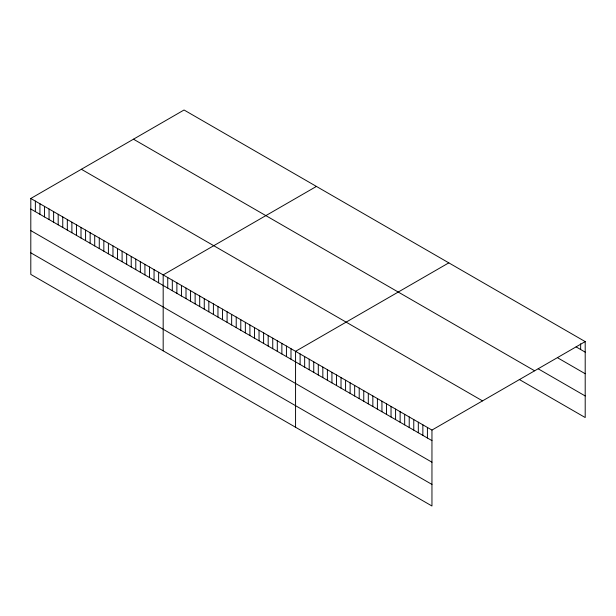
<?xml version="1.0" encoding="UTF-8"?>
<svg xmlns="http://www.w3.org/2000/svg" width="616" height="616" viewBox="0 0 616 616"><rect width="100%" height="100%" fill="white"/><g stroke="black" fill="none" stroke-linecap="round" stroke-linejoin="round"><path stroke-width="0.92" d="M30.8 198.468L431.955 430.076L431.955 506.005L30.8 274.397L30.8 198.468L184.045 109.995L585.2 341.603L585.2 417.533L519.28 379.471M316.424 186.425L163.178 274.898L163.178 350.827M448.81 262.855L295.565 351.328L295.565 427.258M431.955 430.076L585.2 341.603M576.106 346.9L585.2 352.144M557.919 357.973L585.2 373.727M538.222 368.83L585.2 395.957M133.472 139.193L534.626 370.793M81.374 169.277L482.528 400.877M30.8 209.017L431.955 440.625M30.8 230.592L431.955 462.2M30.8 252.822L431.955 484.43M580.657 343.767L580.657 349.526M427.412 427.45L427.412 437.999M422.861 424.824L422.861 435.373M418.318 422.199L418.318 432.748M413.767 419.573L413.767 430.122M409.224 416.947L409.224 427.496M404.673 414.329L404.673 424.871M400.13 411.704L400.13 422.245M395.58 409.078L395.58 419.627M391.037 406.452L391.037 417.001M386.494 403.827L386.494 414.375M381.943 401.201L381.943 411.75M377.4 398.575L377.4 409.124M372.849 395.949L372.849 406.498M368.306 393.324L368.306 403.873M363.756 390.698L363.756 401.247M359.213 388.08L359.213 398.621M354.662 385.454L354.662 396.003M350.119 382.829L350.119 393.378M345.576 380.203L345.576 390.752M341.025 377.577L341.025 388.126M336.482 374.952L336.482 385.5M331.932 372.326L331.932 382.875M327.389 369.7L327.389 380.249M322.838 367.074L322.838 377.623M318.295 364.456L318.295 374.998M313.744 361.831L313.744 372.38M309.201 359.205L309.201 369.754M304.658 356.579L304.658 367.128M300.108 353.954L300.108 364.503M290.998 348.695L290.998 359.244M286.432 346.061L286.432 356.602M281.866 343.42L281.866 353.969M277.3 340.787L277.3 351.336M272.742 338.153L272.742 348.702M268.176 335.52L268.176 346.061M263.61 332.879L263.61 343.428M259.043 330.245L259.043 340.794M254.477 327.612L254.477 338.161M249.911 324.971L249.911 335.52M245.345 322.337L245.345 332.886M240.787 319.704L240.787 330.253M236.221 317.071L236.221 327.612M231.655 314.43L231.655 324.978M227.088 311.796L227.088 322.345M222.522 309.163L222.522 319.712M217.956 306.529L217.956 317.071M213.398 303.888L213.398 314.437M208.832 301.255L208.832 311.804M204.266 298.621L204.266 309.17M199.7 295.98L199.7 306.529M195.133 293.347L195.133 303.896M190.567 290.714L190.567 301.262M186.009 288.08L186.009 298.621M181.443 285.439L181.443 295.988M176.877 282.806L176.877 293.355M172.311 280.172L172.311 290.721M167.744 277.539L167.744 288.08M158.62 272.264L158.62 282.813M154.054 269.631L154.054 280.18M149.488 266.99L149.488 277.539M144.922 264.356L144.922 274.905M140.356 261.723L140.356 272.272M135.79 259.09L135.79 269.631M131.223 256.449L131.223 266.998M126.665 253.815L126.665 264.364M122.099 251.182L122.099 261.731M117.533 248.548L117.533 259.09M112.967 245.907L112.967 256.456M108.401 243.274L108.401 253.823M103.834 240.64L103.834 251.189M99.276 237.999L99.276 248.548M94.71 235.366L94.71 245.915M90.144 232.733L90.144 243.281M85.578 230.099L85.578 240.64M81.012 227.458L81.012 238.007M76.446 224.825L76.446 235.374M71.887 222.191L71.887 232.74M67.321 219.55L67.321 230.099M62.755 216.917L62.755 227.466M58.189 214.283L58.189 224.832M53.623 211.65L53.623 222.199M49.057 209.009L49.057 219.558M44.498 206.375L44.498 216.924M39.932 203.742L39.932 214.291M35.366 201.109L35.366 211.65"/></g></svg>
